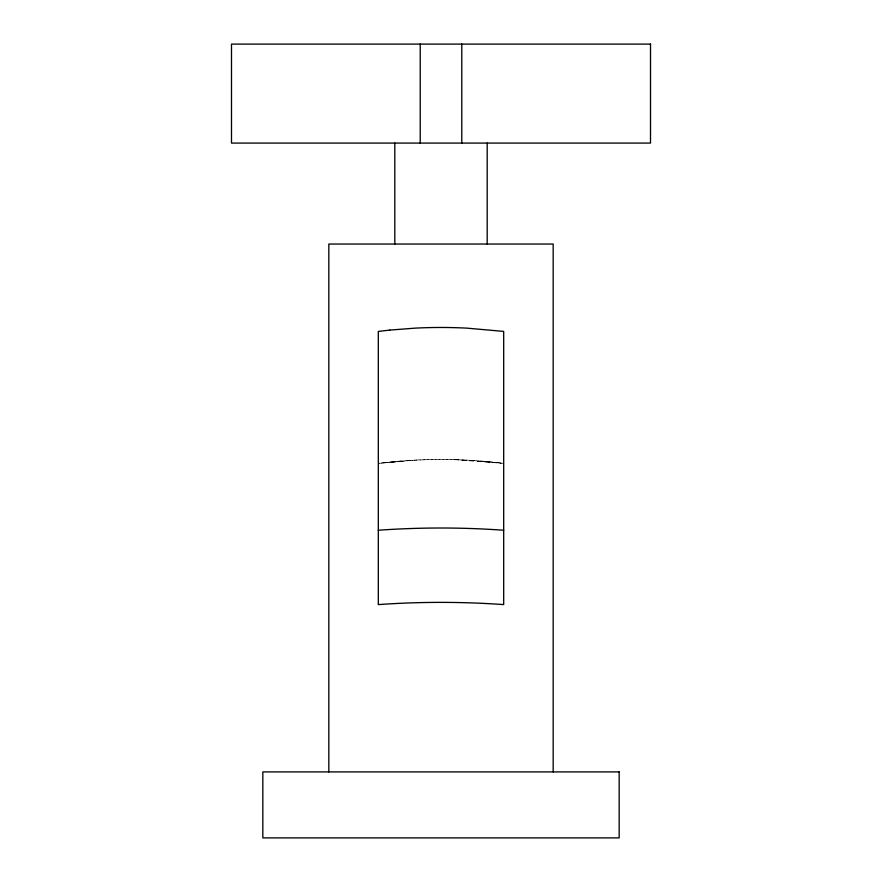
<?xml version="1.0" encoding="UTF-8"?>
<svg xmlns="http://www.w3.org/2000/svg" width="882" height="882" viewBox="0 0 882 882"><rect width="100%" height="100%" fill="white"/><g stroke="black" fill="none" stroke-linecap="round" stroke-linejoin="round"><path stroke-width="0.66" stroke-dasharray="4.41 3.31" d="M402.148 460.944L378.312 463.381L415.003 460.117A109.677 23.649 0 0 1 466.997 460.117L501.13 463.083C461.253 458.364 420.824 458.309 380.958 463.116L415.003 460.117M453.932 459.599L503.688 463.381M479.852 460.944L501.042 463.116"/><path stroke-width="1.32" d="M553.179 771.915L553.179 244.038L328.821 244.038L328.821 771.915M487.195 143.082L487.195 244.038M461.782 44.1L461.782 143.082M420.218 44.1L420.218 143.082M394.805 143.082L394.805 244.038M378.312 530.236A500.127 281.821 0 0 1 503.688 530.236M389.822 330.089L378.312 331.412L378.312 604.6A500.127 281.821 0 0 1 503.688 604.6L503.688 331.412L466.997 328.148A109.677 23.649 0 0 0 415.003 328.148L389.822 330.089M650.508 44.1L231.492 44.1L231.492 143.082L650.508 143.082L650.508 44.1M619.164 771.915L262.836 771.915L262.836 837.9L619.164 837.9L619.164 771.915"/></g></svg>
